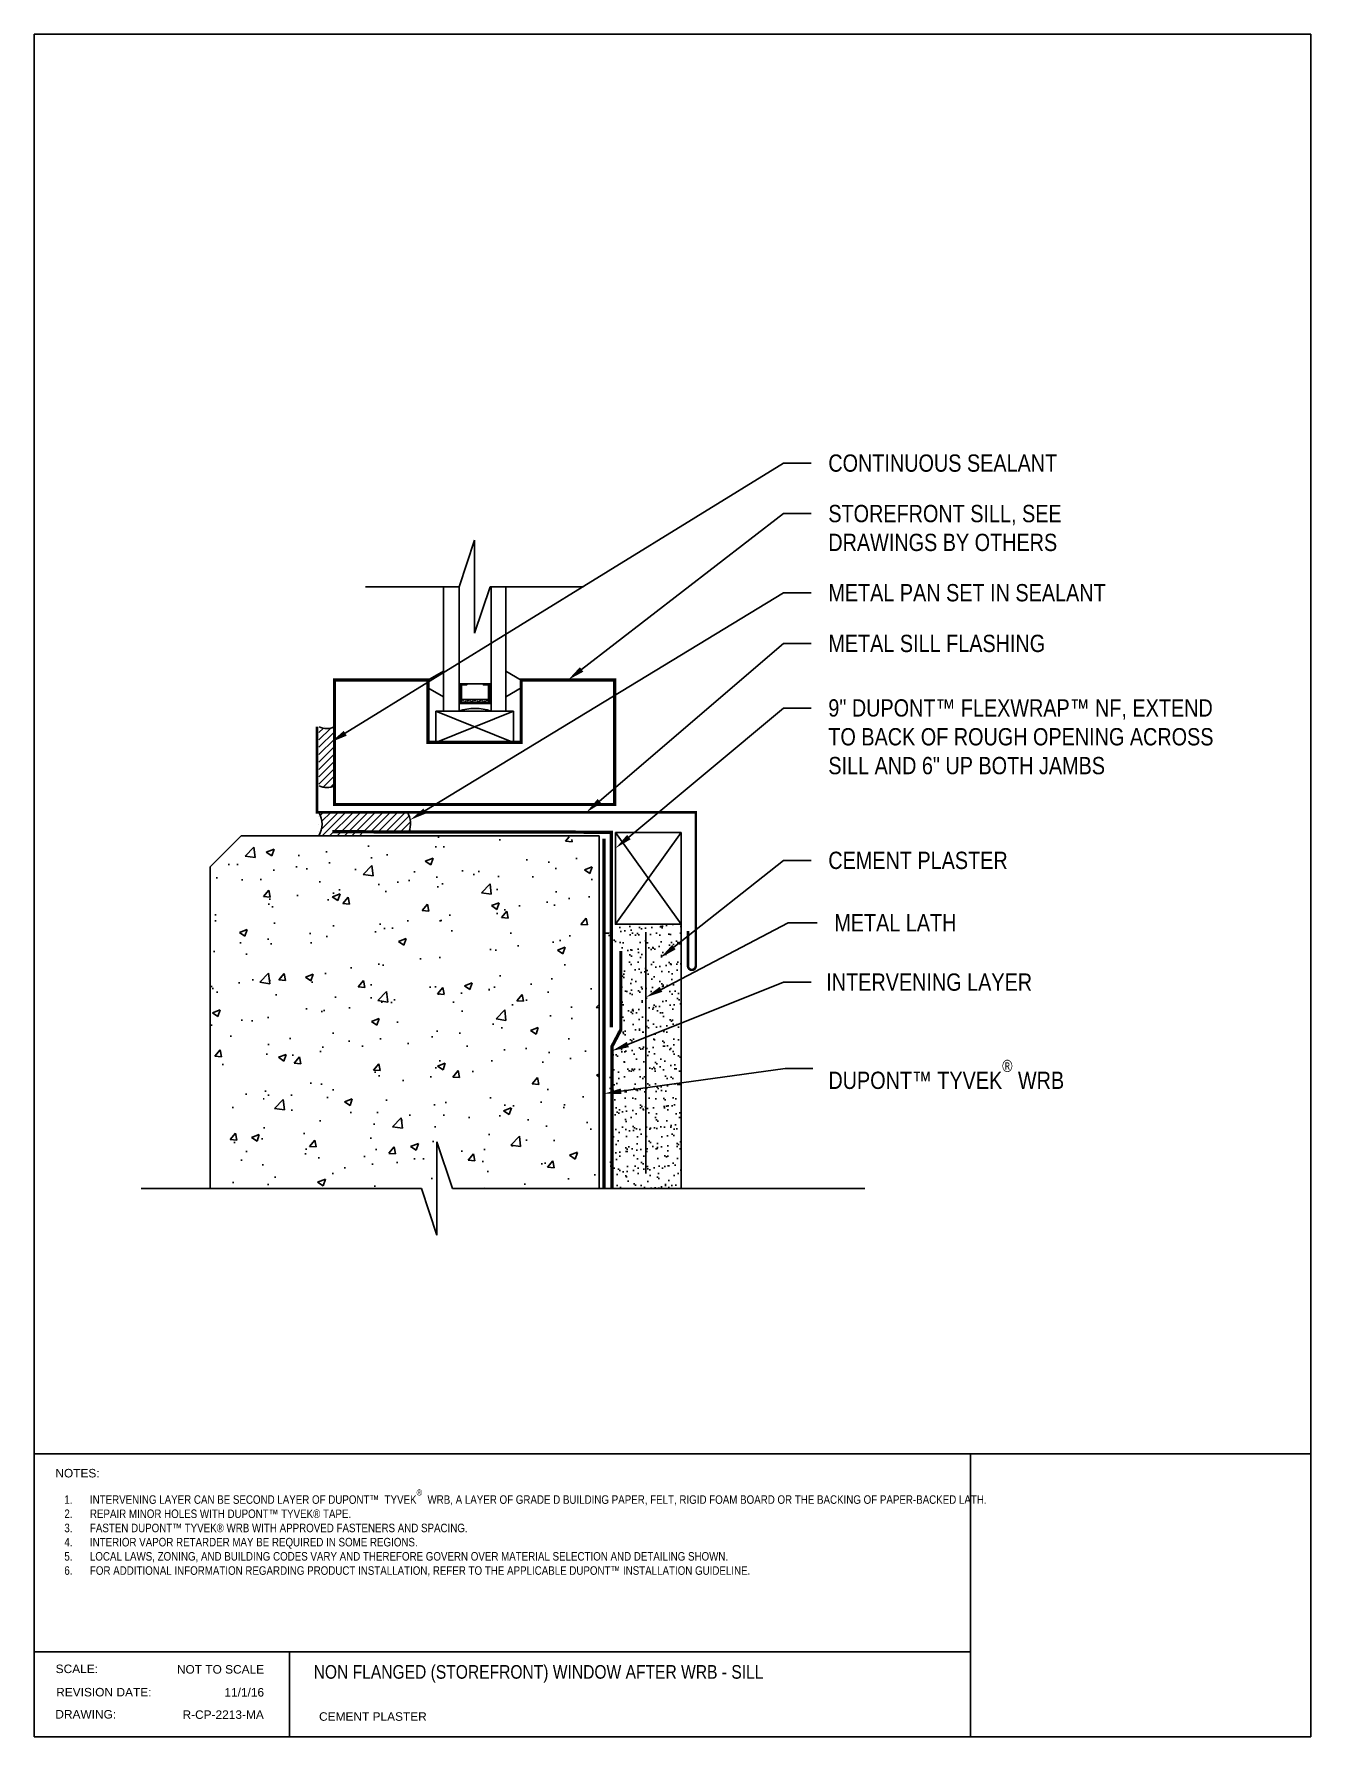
# Paper-space layout 'Title Block' of a CAD drawing. Header units: inches. Extents: x 0.3 to 7.8, y 0.1 to 10.1.
# The model-space entities are those that its viewports show. They can reach past a viewport. Long polylines and large blocks are cut down to what shows.
import ezdxf
from ezdxf import colors
from ezdxf.entities.mleader import LeaderData, LeaderLine
from ezdxf.math import Vec2, Vec3

# ---------------------------------------------------------------- set-up
doc = ezdxf.new("R2010")
doc.units = ezdxf.units.IN
doc.header["$MEASUREMENT"] = 0
for name, pattern in [('CENTER2', [1.125, 0.75, -0.125, 0.125, -0.125]), ('CENTER6', [0.4125, 0.3, -0.05, 0.03125, -0.03125]), ('HIDDEN', [0.375, 0.25, -0.125])]:
    doc.linetypes.add(name, pattern=pattern)
doc.layers.add('-ATI-HATCH', color=8, linetype='Continuous')
doc.layers.add('title block', color=7, linetype='Continuous')
for name, color, linetype, lineweight in [('-ATI-WRB', 5, 'CENTER6', 15), ('.ATI-DETAIL', 13, 'Continuous', 25), ('.ATI-HATCH', 8, 'Continuous', 25), ('.ATI-TEXT', 7, 'Continuous', 35), ('ATI-SAM', 4, 'HIDDEN', 15)]:
    doc.layers.add(name, color=color, linetype=linetype, lineweight=lineweight)
doc.styles.add('ATI ARCH 5-32', font='ARIALN.TTF', dxfattribs={"height": 0.15625})
doc.styles.get("Standard").update_dxf_attribs({"font": 'arial.ttf'})
doc.linetypes.add('ZIGZAG', pattern='A,0.0001,-0.2,[131,ltypeshp.shx,S=0.2,R=0,X=-0.2,Y=0],-0.4,[131,ltypeshp.shx,S=0.2,R=180,X=0.2,Y=0],-0.2', length=0.8001)

msp = doc.modelspace()

# ---------------------------------------------------------------- hatches: boundary and pattern name
at = {"layer": '-ATI-HATCH'}
h = msp.add_hatch(dxfattribs=at)
h.set_pattern_fill('AR-SAND', color=256, scale=0.07)
h.set_pattern_definition([(37.5, (19.03427, -128.46713), (-0.004409535, 0.13487766), [0, -0.1064, 0, -0.119, 0, -0.11375]), (7.5, (19.03427, -128.46713), (0.12388437, 0.19755022), [0, -0.0574, 0, -0.0959, 0, -0.03675]), (327.5, (18.94817, -128.46713), (0.21798993, 0.00039613), [0, -0.035, 0, -0.126, 0, -0.1645]), (317.5, (18.94817, -128.46713), (0.21042886, 0.0614373), [0, -0.0175, 0, -0.0826, 0, -0.0945])])
h.paths.add_polyline_path([(24.308, 11.232), (23.635, 11.232), (23.593, 11.232), (23.593, 11.11), (23.676, 11.041), (23.676, 10.992), (23.745, 10.992), (23.745, 10.28), (23.664, 10.127), (23.664, 8.845), (24.308, 8.845)])
at = {"layer": '.ATI-HATCH'}
h = msp.add_hatch(dxfattribs=at)
h.set_pattern_fill('DASH', color=256, scale=0.084375, angle=210, style=0)
h.set_pattern_definition([(150, (26.224948, 11.977137), (-0.003860424, 0.0144073), [0.010546875, -0.010546875])])
h.paths.add_polyline_path([(22.323, 13.263), (22.568, 13.263), (22.568, 13.235), (22.323, 13.235)])
edge = h.paths.add_edge_path(flags=17)
edge.add_line((22.323, 13.263), (22.568, 13.263))
h = msp.add_hatch(dxfattribs=at)
h.set_pattern_fill('ANSI31', color=256, scale=0.375188)
h.set_pattern_definition([(45, (-220.88317, -321.34444), (-0.033162203, 0.033162203), [])])
edge = h.paths.add_edge_path()
edge.add_line((21.035, 13.017), (21.035, 12.485))
edge.add_arc((21.106, 12.631), 0.163, 244.4043, 295.5957)
edge.add_line((21.176, 12.485), (21.176, 13.017))
edge.add_arc((21.106, 13.164), 0.163, 244.4043, 295.5957, ccw=False)
h = msp.add_hatch(dxfattribs=at)
h.set_pattern_fill('ANSI31', color=256, scale=0.38)
h.set_pattern_definition([(45, (-244.33379, -538.726403), (-0.033587572, 0.033587572), [])])
edge = h.paths.add_edge_path()
edge.add_line((21.835, 12.243), (21.035, 12.243))
edge.add_arc((20.85, 12.138), 0.213, -29.6464, 29.6464, ccw=False)
edge.add_line((21.035, 12.032), (21.432, 12.032))
edge.add_line((21.432, 12.032), (21.432, 12.068))
edge.add_line((21.432, 12.068), (21.851, 12.068))
edge.add_arc((21.649, 12.138), 0.213, 340.7343, 389.6464)
h = msp.add_hatch(dxfattribs=at)
h.set_pattern_fill('AR-CONC', color=256, scale=0.1)
h.set_pattern_definition([(50, (-383.53146, -579.252), (0.7172602, -0.06275213), [0.075, -0.825]), (355, (-383.5315, -579.252), (-0.1387513, 0.7521921), [0.06, -0.66]), (100.45144, (-383.4717, -579.2572), (0.57850885, 0.68944), [0.0637402, -0.7011421]), (46.1842, (-383.5315, -579.052), (1.0672413, -0.1655193), [0.1125, -1.2375]), (96.63564, (-383.4425, -579.0658), (0.934662, 0.9741186), [0.0956103, -1.0517138]), (351.18416, (-383.5315, -579.052), (0.934662, 0.9741186), [0.09, -0.99]), (21, (-383.43146, -579.102), (0.59690705, -0.4026189), [0.075, -0.825]), (326, (-383.4315, -579.102), (0.2433153, 0.72515005), [0.06, -0.66]), (71.45144, (-383.3817, -579.13555), (0.8402224, 0.32253115), [0.0637402, -0.7011421]), (37.5, (-383.53146, -579.252), (0.012159855, 0.33289385), [0, -0.652, 0, -0.67, 0, -0.6625]), (7.5, (-383.53146, -579.252), (0.26306954, 0.39441171), [0, -0.382, 0, -0.637, 0, -0.2525]), (327.5, (-383.75446, -579.252), (0.53382244, -0.02255487), [0, -0.25, 0, -0.78, 0, -1.035]), (317.5, (-383.85446, -579.252), (0.58318617, 0.10010498), [0, -0.325, 0, -0.518, 0, -0.735])])
h.paths.add_polyline_path([(20.051, 8.845), (21.961, 8.845), (22.101, 8.423), (22.101, 9.267), (22.242, 8.845), (23.566, 8.845), (23.566, 11.751), (23.285, 12.032), (20.332, 12.032), (20.051, 11.751)])

# ---------------------------------------------------------------- linework, layer by layer
at = {"layer": '-ATI-WRB', "linetype": 'CENTER6', "ltscale": 0.75, "const_width": 0.03}
msp.add_lwpolyline([(23.611, 12.005), (23.611, 8.845)], dxfattribs=at)
at = {"layer": '.ATI-DETAIL'}
for p, q in [((22.301, 14.282), (22.441, 14.704)), ((22.441, 13.861), (22.441, 14.704)), ((22.301, 14.282), (21.457, 14.282)), ((22.16, 13.157), (22.16, 14.282)), ((22.301, 13.157), (22.301, 14.282)), ((22.441, 13.861), (22.582, 14.282)), ((23.426, 14.282), (22.582, 14.282)), ((22.59, 13.157), (22.59, 14.282)), ((22.723, 13.157), (22.723, 14.282)), ((22.02, 13.439), (22.16, 13.52)), ((22.323, 13.404), (22.301, 13.404)), ((22.37, 13.404), (22.521, 13.404)), ((22.568, 13.404), (22.59, 13.404)), ((22.863, 13.439), (22.723, 13.52)), ((22.02, 13.368), (22.16, 13.287)), ((22.863, 13.368), (22.723, 13.287)), ((22.09, 12.876), (22.09, 13.157)), ((22.09, 13.157), (22.793, 13.157)), ((22.09, 13.157), (22.793, 12.876)), ((22.09, 12.876), (22.793, 13.157)), ((22.16, 13.157), (22.723, 13.157)), ((22.323, 13.226), (22.301, 13.226)), ((22.568, 13.226), (22.59, 13.226)), ((22.793, 12.876), (22.793, 13.157)), ((20.332, 12.032), (20.051, 11.751)), ((20.332, 12.032), (23.566, 12.032)), ((23.566, 12.032), (23.566, 8.845)), ((23.714, 12.06), (24.308, 11.232)), ((23.714, 11.232), (24.308, 12.06)), ((20.051, 11.751), (20.051, 8.845)), ((24.308, 11.232), (24.308, 8.845)), ((22.242, 8.845), (22.101, 9.267)), ((22.101, 8.423), (22.101, 9.267)), ((19.429, 8.845), (21.961, 8.845)), ((22.101, 8.423), (21.961, 8.845)), ((22.242, 8.845), (25.969, 8.845))]:
    msp.add_line(p, q, dxfattribs=at)
at = {"layer": '.ATI-DETAIL', "linetype": 'ZIGZAG', "ltscale": 0.2}
msp.add_line((23.988, 11.162), (23.988, 8.981), dxfattribs=at)
at = {"layer": '.ATI-DETAIL', "const_width": 0.0281}
msp.add_lwpolyline([(22.863, 12.876), (22.863, 13.439), (23.707, 13.439), (23.707, 12.314), (21.176, 12.314), (21.176, 13.439), (22.02, 13.439), (22.02, 12.876)], close=True, dxfattribs=at)
at = {"layer": '.ATI-DETAIL', "flags": 128}
msp.add_lwpolyline([(22.37, 13.404), (22.319, 13.404, 0.414214), (22.314, 13.398), (22.314, 13.232, 0.414214), (22.319, 13.226), (22.572, 13.226, 0.414214), (22.577, 13.232), (22.577, 13.398, 0.414214), (22.572, 13.404), (22.521, 13.404), (22.521, 13.395), (22.568, 13.395), (22.568, 13.235), (22.323, 13.235), (22.323, 13.395), (22.37, 13.395)], format="xyb", close=True, dxfattribs=at)
at = {"layer": '.ATI-DETAIL'}
for points in [[(22.323, 13.263), (22.568, 13.263), (22.568, 13.235), (22.323, 13.235)], [(23.714, 12.06), (24.308, 12.06), (24.308, 11.232), (23.714, 11.232)]]:
    msp.add_lwpolyline(points, close=True, dxfattribs=at)
at = {"layer": '.ATI-DETAIL', "const_width": 0.0225}
msp.add_lwpolyline([(24.37, 11.171), (24.37, 10.855, 0.414214), (24.405, 10.82), (24.405, 10.82, 0.414214), (24.44, 10.855), (24.44, 12.243), (21.018, 12.243), (21.018, 13.017)], format="xyb", dxfattribs=at)
at = {"layer": '.ATI-DETAIL', "linetype": 'CENTER2', "ltscale": 0.75, "const_width": 0.03}
msp.add_lwpolyline([(23.763, 10.992), (23.763, 10.28), (23.682, 10.127), (23.682, 8.845), (23.682, 8.845), (23.682, 8.845)], dxfattribs=at)
at = {"layer": '.ATI-DETAIL'}
for centre, radius, start, end in [((22.445, 12.751), 0.432, 70.4285, 109.5715), ((21.106, 13.164), 0.163, 244.4043, 295.5957), ((21.106, 12.631), 0.163, 244.4043, 295.5957), ((20.85, 12.138), 0.213, 330.3536, 29.6464), ((21.649, 12.138), 0.213, 340.7343, 29.6464)]:
    msp.add_arc(centre, radius, start, end, dxfattribs=at)
at = {"layer": 'ATI-SAM', "const_width": 0.03}
msp.add_lwpolyline([(21.155, 12.068), (23.676, 12.064), (23.676, 11.152), (23.676, 11.041), (23.676, 10.3)], dxfattribs=at)

# ---------------------------------------------------------------- leaders
at = {"layer": '.ATI-TEXT'}
ml = msp.add_multileader_mtext('Standard', dxfattribs=at)
ml.set_content('CONTINUOUS SEALANT', color=7, style='ATI ARCH 5-32')
ml.set_leader_properties(color=7)
ml.build(insert=Vec2(0, 0))
ml.multileader.update_dxf_attribs({"dogleg_length": 0.25, "arrow_head_size": 0.156})
ctx = ml.context
ctx.base_point, ctx.char_height, ctx.arrow_head_size, ctx.landing_gap_size, ctx.plane_origin = Vec3(25.482, 15.399), 0.15625, 0.156, 0.156, Vec3(24.857, 11.333)
notes = []
notes.append((ctx, [(0, (1, 1, 0), (25.232, 15.399), (1, 0), 0.25, [(0, [(21.14, 12.876)], 0, [])])]))
ctx.mtext.insert, ctx.mtext.width, ctx.mtext.flow_direction = Vec3(25.638, 15.477), 2.98655, 5
ml = msp.add_multileader_mtext('Standard', dxfattribs=at)
ml.set_content('STOREFRONT SILL, SEE DRAWINGS BY OTHERS', color=7, style='ATI ARCH 5-32')
ml.set_leader_properties(color=7)
ml.build(insert=Vec2(0, 0))
ml.multileader.update_dxf_attribs({"dogleg_length": 0.25, "arrow_head_size": 0.156})
ctx = ml.context
ctx.base_point, ctx.char_height, ctx.arrow_head_size, ctx.landing_gap_size, ctx.plane_origin = Vec3(25.482, 14.943), 0.15625, 0.156, 0.156, Vec3(24.857, 10.792)
notes.append((ctx, [(0, (1, 1, 0), (25.232, 14.943), (1, 0), 0.25, [(0, [(23.285, 13.439)], 0, [])])]))
ctx.mtext.insert, ctx.mtext.width, ctx.mtext.flow_direction = Vec3(25.638, 15.021), 2.98655, 5
ml = msp.add_multileader_mtext('Standard', dxfattribs=at)
ml.set_content('METAL PAN SET IN SEALANT', color=7, style='ATI ARCH 5-32')
ml.set_leader_properties(color=7)
ml.build(insert=Vec2(0, 0))
ml.multileader.update_dxf_attribs({"dogleg_length": 0.25, "arrow_head_size": 0.156})
ctx = ml.context
ctx.base_point, ctx.char_height, ctx.arrow_head_size, ctx.landing_gap_size, ctx.plane_origin = Vec3(25.482, 14.226), 0.15625, 0.156, 0.156, Vec3(24.857, 10.113)
notes.append((ctx, [(0, (1, 1, 0), (25.232, 14.226), (1, 0), 0.25, [(0, [(21.859, 12.175)], 0, [])])]))
ctx.mtext.insert, ctx.mtext.width, ctx.mtext.flow_direction = Vec3(25.638, 14.306), 2.98655, 5
ml = msp.add_multileader_mtext('Standard', dxfattribs=at)
ml.set_content('METAL SILL FLASHING', color=7, style='ATI ARCH 5-32')
ml.set_leader_properties(color=7)
ml.build(insert=Vec2(0, 0))
ml.multileader.update_dxf_attribs({"dogleg_length": 0.25, "arrow_head_size": 0.156})
ctx = ml.context
ctx.base_point, ctx.char_height, ctx.arrow_head_size, ctx.landing_gap_size, ctx.plane_origin = Vec3(25.482, 13.77), 0.15625, 0.156, 0.156, Vec3(24.857, 9.63)
notes.append((ctx, [(0, (1, 1, 0), (25.232, 13.77), (1, 0), 0.25, [(0, [(23.451, 12.243)], 0, [])])]))
ctx.mtext.insert, ctx.mtext.width, ctx.mtext.flow_direction = Vec3(25.638, 13.848), 2.98655, 5
ml = msp.add_multileader_mtext('Standard', dxfattribs=at)
ml.set_content('9" DUPONT™ FLEXWRAP™ NF, EXTEND TO BACK OF ROUGH OPENING ACROSS SILL AND 6" UP BOTH JAMBS', color=7, style='ATI ARCH 5-32')
ml.set_leader_properties(color=7)
ml.build(insert=Vec2(0, 0))
ml.multileader.update_dxf_attribs({"dogleg_length": 0.25, "arrow_head_size": 0.156})
ctx = ml.context
ctx.base_point, ctx.char_height, ctx.arrow_head_size, ctx.landing_gap_size, ctx.plane_origin = Vec3(25.482, 13.186), 0.15625, 0.156, 0.156, Vec3(24.857, 8.365)
notes.append((ctx, [(0, (1, 1, 0), (25.232, 13.186), (1, 0), 0.25, [(0, [(23.716, 11.92)], 0, [])])]))
ctx.mtext.insert, ctx.mtext.width, ctx.mtext.flow_direction = Vec3(25.638, 13.265), 3.54548, 5
ml = msp.add_multileader_mtext('Standard', dxfattribs=at)
ml.set_content('CEMENT PLASTER', color=7, style='ATI ARCH 5-32')
ml.set_leader_properties(color=7)
ml.build(insert=Vec2(0, 0))
ml.multileader.update_dxf_attribs({"dogleg_length": 0.25, "arrow_head_size": 0.156})
ctx = ml.context
ctx.base_point, ctx.char_height, ctx.arrow_head_size, ctx.landing_gap_size, ctx.plane_origin = Vec3(25.482, 11.808), 0.15625, 0.156, 0.156, Vec3(24.57, 10.513)
notes.append((ctx, [(0, (1, 1, 0), (25.232, 11.808), (1, 0), 0.25, [(0, [(24.12, 10.929)], 0, [])])]))
ctx.mtext.insert, ctx.mtext.flow_direction = Vec3(25.638, 11.888), 5
ml = msp.add_multileader_mtext('Standard', dxfattribs=at)
ml.set_content('METAL LATH', color=7, style='ATI ARCH 5-32')
ml.set_leader_properties(color=7)
ml.build(insert=Vec2(0, 0))
ml.multileader.update_dxf_attribs({"dogleg_length": 0.261, "arrow_head_size": 0.156})
ctx = ml.context
ctx.base_point, ctx.char_height, ctx.arrow_head_size, ctx.landing_gap_size, ctx.plane_origin = Vec3(25.535, 11.246), 0.1562, 0.156, 0.156, Vec3(24.016, 10.391)
notes.append((ctx, [(0, (1, 1, 0), (25.275, 11.246), (1, 0), 0.261, [(0, [(23.988, 10.572)], 0, [])])]))
ctx.mtext.insert, ctx.mtext.flow_direction = Vec3(25.692, 11.324), 5
ml = msp.add_multileader_mtext('Standard', dxfattribs=at)
ml.set_content('INTERVENING LAYER', color=7, style='ATI ARCH 5-32')
ml.set_leader_properties(color=7)
ml.build(insert=Vec2(0, 0))
ml.multileader.update_dxf_attribs({"dogleg_length": 0.25, "arrow_head_size": 0.156})
ctx = ml.context
ctx.base_point, ctx.char_height, ctx.arrow_head_size, ctx.landing_gap_size, ctx.plane_origin = Vec3(25.482, 10.708), 0.15625, 0.156, 0.156, Vec3(28.445, 8.299)
ctx.text_align_type = 2
notes.append((ctx, [(1, (1, 1, 0), (25.232, 10.708), (1, 0), 0.25, [(0, [(23.682, 10.088)], 0, [])])]))
ctx.mtext.insert, ctx.mtext.alignment, ctx.mtext.flow_direction = Vec3(27.479, 10.788), 3, 5
ml = msp.add_multileader_mtext('Standard', dxfattribs=at)
ml.set_content('DUPONT™ TYVEK{\\A1;\\H0.7x;\\S®^ ;} WRB ', color=7, style='ATI ARCH 5-32')
ml.set_leader_properties(color=7)
ml.build(insert=Vec2(0, 0))
ml.multileader.update_dxf_attribs({"dogleg_length": 0.25, "arrow_head_size": 0.156})
ctx = ml.context
ctx.base_point, ctx.char_height, ctx.arrow_head_size, ctx.landing_gap_size, ctx.plane_origin = Vec3(25.498, 9.928), 0.15625, 0.156, 0.156, Vec3(30.196, 8.506)
ctx.text_align_type = 2
notes.append((ctx, [(1, (1, 1, 0), (25.248, 9.928), (1, 0), 0.25, [(0, [(23.611, 9.702)], 0, [])])]))
ctx.mtext.insert, ctx.mtext.alignment, ctx.mtext.flow_direction = Vec3(27.769, 10.007), 3, 5
for ctx, leaders in notes:
    for number, flags, end, landing, length, lines in leaders:
        leader = LeaderData()
        leader.index, (leader.has_last_leader_line, leader.has_dogleg_vector, leader.attachment_direction) = number, flags
        leader.last_leader_point, leader.dogleg_vector, leader.dogleg_length = Vec3(end), Vec3(landing), length
        for number, points, colour, breaks in lines:
            line = LeaderLine()
            line.index, line.vertices, line.color, line.breaks = number, Vec3.list(points), colors.encode_raw_color(colour), breaks
            leader.lines.append(line)
        ctx.leaders.append(leader)

psp = doc.layouts.new('Title Block')

# ---------------------------------------------------------------- linework, layer by layer
for p, q in [((7.772, 10.075), (0.272, 10.075)), ((0.272, 10.075), (0.272, 0.075)), ((7.772, 0.075), (7.772, 10.075)), ((0.272, 1.737), (7.772, 1.737)), ((5.772, 1.737), (5.772, 0.075)), ((0.272, 0.575), (5.772, 0.575)), ((1.772, 0.575), (1.772, 0.075)), ((0.272, 0.075), (7.772, 0.075))]:
    psp.add_line(p, q)

# ---------------------------------------------------------------- texts
at = {"attachment_point": 1}
for s, width, heights, insert, char_height in [('{\\fArial Narrow|b0|i0|c0|p34;NON FLANGED (STOREFRONT) WINDOW AFTER WRB - SILL}', 5.02804, [0], (1.914, 0.497), 0.08), ('NOT TO SCALE', 0.57187, [0.141], (1.111, 0.497), 0.05), ('REVISION', 0.67794, [0], (0.402, 0.363), 0.05), ('11/1/16', 0.46189, [0], (1.39, 0.362), 0.05), ('R-CP-2213-MA', 0.4399, [0], (1.144, 0.231), 0.05), ('CEMENT PLASTER', 1.07519, [0], (1.946, 0.22), 0.05)]:
    psp.add_mtext_dynamic_manual_height_columns(s, width=width, gutter_width=0.25, heights=heights, dxfattribs=dict(at, insert=insert, char_height=char_height))
for tag, p in [('NOTES:', (0.397, 1.599)), ('SCALE:', (0.399, 0.45)), ('DATE:', (0.756, 0.313)), ('DRAWING:', (0.397, 0.183))]:
    psp.add_attdef(tag, p, '', height=0.05)
at = {"layer": 'title block', "insert": (0.4, 1.528), "char_height": 0.05, "attachment_point": 1}
psp.add_mtext_dynamic_manual_height_columns('\\pi-0.15,l0.2,t0.2;{\\fArial Narrow|b0|i0|c0|p34;\\C7;1.^IINTERVENING LAYER CAN BE SECOND LAYER OF DUPONT™  TYVEK\\A1;\\H0.7x;\\S®^ ;\\A0;\\H1.42857x;  WRB, A LAYER OF GRADE D BUILDING PAPER, FELT, RIGID FOAM BOARD OR THE BACKING OF PAPER-BACKED LATH.\\P2.^IREPAIR MINOR HOLES WITH DUPONT™ TYVEK® TAPE. \\P3.^IFASTEN DUPONT™ TYVEK® WRB WITH APPROVED FASTENERS AND SPACING. \\P4.^IINTERIOR VAPOR RETARDER MAY BE REQUIRED IN SOME REGIONS. \\P5.^ILOCAL LAWS, ZONING, AND BUILDING CODES VARY AND THEREFORE GOVERN OVER MATERIAL SELECTION AND DETAILING SHOWN. \\P6.^IFOR ADDITIONAL INFORMATION REGARDING PRODUCT INSTALLATION, REFER TO THE APPLICABLE DUPONT™ INSTALLATION GUIDELINE.}', width=5.37213, gutter_width=0.25, heights=[0.953], dxfattribs=at)

# ---------------------------------------------------------------- viewports
at = {"layer": '0'}
psp.add_viewport(center=(4.022, 5.906), size=(7.5, 8.3378), view_center_point=(24.23, 12.861), view_height=12.8274, dxfattribs=at)

doc.saveas('drawing.dxf')
